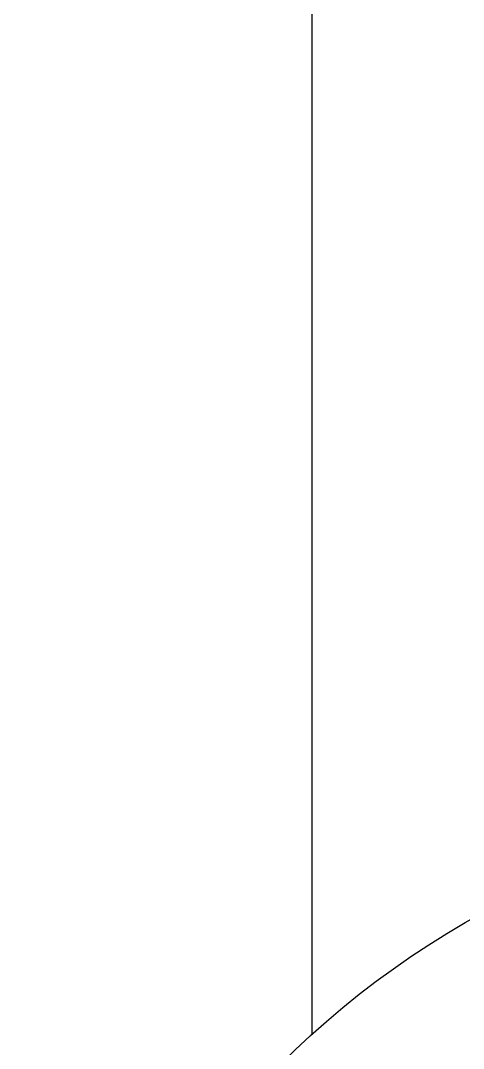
# Model space of a CAD drawing. Header units: inches. Extents: x 0.9 to 37.1, y -8.4 to 11.7.
# Drawn here: x 16.3698 to 16.4193, y 7.4975 to 7.6123 of the extents above; entities that cross this region are included whole.
import ezdxf

# ---------------------------------------------------------------- set-up
doc = ezdxf.new("R2010")
doc.units = ezdxf.units.IN
doc.header["$MEASUREMENT"] = 0

msp = doc.modelspace()

# ---------------------------------------------------------------- linework, layer by layer
at = {"color": 7, "linetype": 'Continuous', "lineweight": 25}
msp.add_line((16.40239549671963, 7.641804604737763), (16.40239549671963, 7.499027441128295), dxfattribs=at)
msp.add_circle((16.46880174671963, 7.425658771404431), 0.09895833333333474, dxfattribs=at)

doc.saveas('drawing.dxf')
